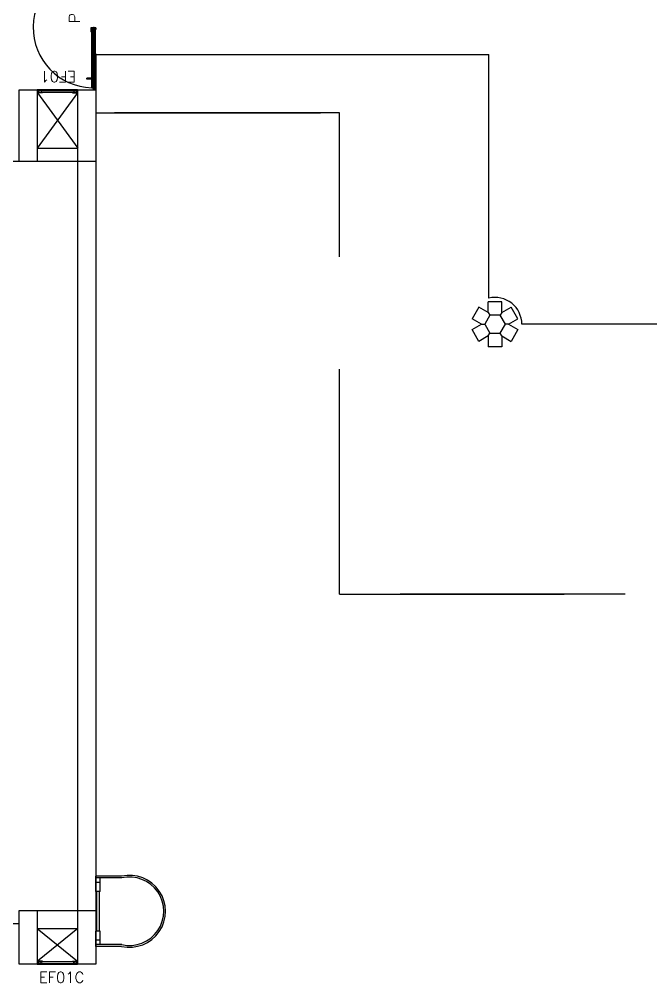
# Model space of a CAD drawing. Header units: millimetres. Extents: x 2046 to 2564, y 885 to 1120.
# Drawn here: x 2276.86 to 2283.89, y 921.45 to 932.16 of the extents above; entities that cross this region are included whole.
import ezdxf

# ---------------------------------------------------------------- set-up
doc = ezdxf.new("R2010")
doc.units = ezdxf.units.MM
doc.header["$LTSCALE"] = 10
doc.linetypes.add('HIDDEN', pattern=[0.375, 0.25, -0.125])
for name, color, linetype in [('AR-ALV', 2, 'Continuous'), ('AR-ESQ', 1, 'Continuous'), ('AR-ESTC', 3, 'Continuous'), ('AR-ESTMA-C', 3, 'Continuous'), ('AR-PISO', 1, 'Continuous'), ('AR-PORTA', 1, 'Continuous'), ('AR-PROJ', 1, 'HIDDEN'), ('AR-SHAFT', 1, 'Continuous'), ('AR-VIDRO', 2, 'Continuous'), ('DT-ESQ-PERFIL CADEIRA-C', 2, 'Continuous'), ('DT-ESQ-PERFIL CADEIRA-V', 1, 'Continuous'), ('DT-ESQ-VENEZIANA-C', 1, 'Continuous'), ('DT-ESQ-VENEZIANA-V', 1, 'Continuous'), ('DT-TXTESQ', 2, 'Continuous'), ('DT-TXTMOD', 1, 'Continuous'), ('EQUIPAMENTO', 2, 'Continuous'), ('maçaneta', 1, 'Continuous'), ('montantes', 1, 'Continuous'), ('mov', 1, 'Continuous'), ('PM-TXT', 2, 'Continuous')]:
    doc.layers.add(name, color=color, linetype=linetype)
doc.styles.add('S10', font='simplex.shx', dxfattribs={"height": 0.1})
doc.styles.add('S12', font='simplex.shx', dxfattribs={"width": 1.1, "height": 0.12})

# ---------------------------------------------------------------- blocks, each defined once
blk = doc.blocks.new('PV1')
at = {"layer": 'AR-VIDRO'}
for p, q in [((0.683, 0.02), (0.005, 0.02)), ((0.683, 0.005), (0.005, 0.005)), ((0.022, 0.044), (0.022, 0.029)), ((0.022, 0.044), (0.688, 0.044)), ((0.022, 0.029), (0.688, 0.029)), ((2.703, 0.044), (2.037, 0.044)), ((2.703, 0.029), (2.037, 0.029)), ((2.043, 0.02), (2.72, 0.02)), ((2.043, 0.005), (2.72, 0.005)), ((2.703, 0.044), (2.703, 0.029))]:
    blk.add_line(p, q, dxfattribs=at)
at = {"layer": 'maçaneta'}
for p, q in [((0.112, 0.044), (0.112, 0.049)), ((0.112, 0.049), (0.132, 0.049)), ((0.117, 0.099), (0.127, 0.099)), ((0.117, 0.049), (0.117, 0.099)), ((0.127, 0.049), (0.127, 0.099)), ((0.132, 0.044), (0.132, 0.049)), ((2.613, 0.049), (2.593, 0.049)), ((2.593, 0.044), (2.593, 0.049)), ((2.598, 0.049), (2.598, 0.099)), ((2.608, 0.099), (2.598, 0.099)), ((2.608, 0.049), (2.608, 0.099)), ((2.613, 0.044), (2.613, 0.049))]:
    blk.add_line(p, q, dxfattribs=at)
at = {"layer": 'montantes'}
for p, q in [((0, 0), (0, 0.025)), ((0, 0.025), (0.02, 0.025)), ((0, 0), (0.02, 0)), ((0.005, 0.005), (0.005, 0.02)), ((0.02, 0.02), (0.02, 0.025)), ((0.02, 0), (0.02, 0.005)), ((0.642, 0.049), (0.692, 0.049)), ((0.642, 0.025), (0.692, 0.025)), ((0.688, 0.025), (0.668, 0.025)), ((0.668, 0.02), (0.668, 0.025)), ((0.668, 0), (0.668, 0.005)), ((0.688, 0), (0.668, 0)), ((0.683, 0.005), (0.683, 0.02)), ((0.688, 0.044), (0.688, 0.029)), ((0.688, 0), (0.688, 0.025)), ((0.692, 0.049), (0.692, 0.025)), ((2.032, 0.049), (2.032, 0.025)), ((2.082, 0.049), (2.032, 0.049)), ((2.082, 0.025), (2.032, 0.025)), ((2.037, 0.044), (2.037, 0.029)), ((2.037, 0.025), (2.058, 0.025)), ((2.037, 0), (2.037, 0.025)), ((2.037, 0), (2.058, 0)), ((2.043, 0.005), (2.043, 0.02)), ((2.058, 0.02), (2.058, 0.025)), ((2.058, 0), (2.058, 0.005)), ((2.705, 0.02), (2.705, 0.025)), ((2.725, 0.025), (2.705, 0.025)), ((2.705, 0), (2.705, 0.005)), ((2.725, 0), (2.705, 0)), ((2.72, 0.005), (2.72, 0.02)), ((2.725, 0), (2.725, 0.025))]:
    blk.add_line(p, q, dxfattribs=at)
for centre in [(0.692, 0.02), (2.032, 0.02)]:
    blk.add_circle(centre, 0.005, dxfattribs=at)
for centre, start, end in [((0.642, 0.044), 90, 180), ((0.642, 0.03), 180, 270), ((2.082, 0.044), 0, 90), ((2.082, 0.03), 270, 0)]:
    blk.add_arc(centre, 0.005, start, end, dxfattribs=at)
at = {"layer": 'mov'}
for centre, start, end in [((0.692, 0.025), 0, 178.3547), ((2.033, 0.025), 1.6453, 180)]:
    blk.add_arc(centre, 0.671, start, end, dxfattribs=at)
at = {"layer": 'PM-TXT', "style": 'S12', "width": 1.1}
blk.add_attdef('PV', (0.736, 0.176), '', height=0.12, dxfattribs=at)
at = {"layer": 'PM-TXT', "style": 'S12', "width": 1.1, "flags": 1}
for tag, p in [('LARGURA', (0.736, -0.024)), ('ALVENARIA-GESSO', (0.736, -0.224)), ('VISOR', (0.736, -0.424)), ('FERRAGEM', (0.736, -0.624))]:
    blk.add_attdef(tag, p, '', height=0.12, dxfattribs=at)
blk = doc.blocks.new('escada tipo marinheiro')
at = {"layer": 'EQUIPAMENTO'}
for p, q in [((-0.338, 0.01), (-0.05, 0.01)), ((-0.05, 0.01), (-0.05, -0.16)), ((-0.34, -0.01), (-0.05, -0.01)), ((-0.1, -0.01), (-0.1, -0.16)), ((-0.1, -0.06), (-0.05, -0.06)), ((-0.1, -0.16), (-0.05, -0.16)), ((-0.09, -0.6), (-0.09, -0.16)), ((-0.06, -0.6), (-0.06, -0.16)), ((-0.1, -0.6), (-0.05, -0.6)), ((-0.1, -0.6), (-0.1, -0.75)), ((-0.05, -0.6), (-0.05, -0.77)), ((-0.1, -0.7), (-0.05, -0.7)), ((-0.34, -0.75), (-0.05, -0.75)), ((-0.338, -0.77), (-0.05, -0.77))]:
    blk.add_line(p, q, dxfattribs=at)
for radius, start, end in [(0.4, 77.1777, 282.8223), (0.38, 76.8427, 283.1573)]:
    blk.add_arc((-0.427, -0.38), radius, start, end, dxfattribs=at)
blk = doc.blocks.new('EF01-P')
at = {"layer": 'DT-ESQ-PERFIL CADEIRA-C', "ltscale": 0.1}
for points in [[(0.01, 0.002), (0.01, 0.003), (0.002, 0.003, 1), (0.002, 0), (0.015, 0, 0.414214), (0.016, 0.002), (0.016, 0.033), (0.043, 0.033)], [(0.043, 0.006), (0.018, 0.006), (0.018, 0.016), (0.016, 0.016), (0.016, 0.006, 0.414214), (0.018, 0.005), (0.043, 0.005), (0.056, 0.005, 1), (0.056, 0.008), (0.043, 0.008), (0.043, 0.02), (0.043, 0.032), (0.056, 0.032, 1), (0.056, 0.035), (0.043, 0.035), (0.016, 0.035, 0.414214), (0.015, 0.033), (0.015, 0.002), (0.002, 0.002)], [(0.041, 0.02), (0.041, 0.032, -0.414214), (0.043, 0.033), (0.056, 0.033)], [(0.041, 0.02), (0.041, 0.008, 0.414214), (0.043, 0.006), (0.056, 0.006)], [(0.407, 0.006), (0.432, 0.006), (0.432, 0.016), (0.433, 0.016), (0.433, 0.006, -0.414214), (0.432, 0.005), (0.407, 0.005), (0.394, 0.005, -1), (0.394, 0.008), (0.407, 0.008), (0.407, 0.02), (0.407, 0.032), (0.394, 0.032, -1), (0.394, 0.035), (0.407, 0.035), (0.433, 0.035, -0.414214), (0.435, 0.033), (0.435, 0.002), (0.448, 0.002)], [(0.408, 0.02), (0.408, 0.032, 0.414214), (0.407, 0.033), (0.394, 0.033)], [(0.408, 0.02), (0.408, 0.008, -0.414214), (0.407, 0.006), (0.394, 0.006)], [(0.44, 0.002), (0.44, 0.003), (0.448, 0.003, -1), (0.448, 0), (0.435, 0, -0.414214), (0.433, 0.002), (0.433, 0.033), (0.407, 0.033)]]:
    blk.add_lwpolyline(points, format="xyb", dxfattribs=at)
at = {"layer": 'DT-ESQ-PERFIL CADEIRA-V', "ltscale": 0.1}
blk.add_line((0.015, 0), (0.435, 0), dxfattribs=at)
at = {"layer": 'DT-ESQ-VENEZIANA-C', "ltscale": 0.1}
for p, q in [((0.043, 0.011), (0.407, 0.011)), ((0.043, 0.009), (0.407, 0.009))]:
    blk.add_line(p, q, dxfattribs=at)
at = {"layer": 'DT-ESQ-VENEZIANA-V', "ltscale": 0.1}
blk.add_line((0.043, 0.031), (0.407, 0.031), dxfattribs=at)
at = {"layer": 'DT-TXTESQ', "ltscale": 0.1, "style": 'S12'}
blk.add_text('EF01', height=0.12, dxfattribs=at).set_placement((0.019, -0.205))
at = {"layer": 'DT-TXTMOD', "ltscale": 0.1, "style": 'S10', "flags": 3}
blk.add_attdef('EF01', (0.021, -0.14), '', height=0.1, dxfattribs=at)
blk = doc.blocks.new('EF01C-P')
at = {"layer": 'DT-ESQ-PERFIL CADEIRA-C', "ltscale": 0.1}
for points in [[(0.01, 0.002), (0.01, 0.003), (0.002, 0.003, 1), (0.002, 0), (0.015, 0, 0.414214), (0.016, 0.002), (0.016, 0.033), (0.043, 0.033)], [(0.043, 0.006), (0.018, 0.006), (0.018, 0.016), (0.016, 0.016), (0.016, 0.006, 0.414214), (0.018, 0.005), (0.043, 0.005), (0.056, 0.005, 1), (0.056, 0.008), (0.043, 0.008), (0.043, 0.02), (0.043, 0.032), (0.056, 0.032, 1), (0.056, 0.035), (0.043, 0.035), (0.016, 0.035, 0.414214), (0.015, 0.033), (0.015, 0.002), (0.002, 0.002)], [(0.041, 0.02), (0.041, 0.032, -0.414214), (0.043, 0.033), (0.056, 0.033)], [(0.041, 0.02), (0.041, 0.008, 0.414214), (0.043, 0.006), (0.056, 0.006)], [(0.407, 0.006), (0.432, 0.006), (0.432, 0.016), (0.433, 0.016), (0.433, 0.006, -0.414214), (0.432, 0.005), (0.407, 0.005), (0.394, 0.005, -1), (0.394, 0.008), (0.407, 0.008), (0.407, 0.02), (0.407, 0.032), (0.394, 0.032, -1), (0.394, 0.035), (0.407, 0.035), (0.433, 0.035, -0.414214), (0.435, 0.033), (0.435, 0.002), (0.448, 0.002)], [(0.409, 0.02), (0.409, 0.032, 0.414214), (0.407, 0.033), (0.394, 0.033)], [(0.409, 0.02), (0.409, 0.008, -0.414214), (0.407, 0.006), (0.394, 0.006)], [(0.44, 0.002), (0.44, 0.003), (0.448, 0.003, -1), (0.448, 0), (0.435, 0, -0.414214), (0.433, 0.002), (0.433, 0.033), (0.407, 0.033)]]:
    blk.add_lwpolyline(points, format="xyb", dxfattribs=at)
at = {"layer": 'DT-ESQ-PERFIL CADEIRA-V', "ltscale": 0.1}
blk.add_line((0.015, 0), (0.435, 0), dxfattribs=at)
at = {"layer": 'DT-ESQ-VENEZIANA-C', "ltscale": 0.1}
for p, q in [((0.043, 0.011), (0.407, 0.011)), ((0.043, 0.009), (0.407, 0.009))]:
    blk.add_line(p, q, dxfattribs=at)
at = {"layer": 'DT-ESQ-VENEZIANA-V', "ltscale": 0.1}
blk.add_line((0.043, 0.031), (0.407, 0.031), dxfattribs=at)
at = {"layer": 'DT-TXTESQ', "ltscale": 0.1, "style": 'S12'}
blk.add_text('EF01C', height=0.12, dxfattribs=at).set_placement((0.019, -0.205))
at = {"layer": 'DT-TXTMOD', "ltscale": 0.1, "style": 'S10', "flags": 3}
blk.add_attdef('EF01C', (0.021, -0.14), '', height=0.1, dxfattribs=at)
blk = doc.blocks.new('pilar15')
at = {"layer": 'AR-ESTMA-C'}
for p, q in [((0.075, 0.25), (-0.075, 0.25)), ((-0.075, 0.13), (-0.075, 0.25)), ((0.075, 0.13), (0.075, 0.25)), ((-0.179, 0.19), (-0.254, 0.06)), ((-0.075, 0.13), (-0.179, 0.19)), ((-0.075, 0.13), (-0.058, 0.1)), ((0.075, 0.13), (0.058, 0.1)), ((0.075, 0.13), (0.179, 0.19)), ((0.254, 0.06), (0.179, 0.19)), ((-0.15, 0), (-0.254, 0.06)), ((-0.254, -0.06), (-0.15, 0)), ((-0.15, 0), (-0.115, 0)), ((0.15, 0), (0.115, 0)), ((0.15, 0), (0.254, 0.06)), ((0.15, 0), (0.254, -0.06)), ((-0.179, -0.19), (-0.254, -0.06)), ((-0.075, -0.13), (-0.058, -0.1)), ((0.075, -0.13), (0.058, -0.1)), ((0.254, -0.06), (0.179, -0.19)), ((-0.075, -0.13), (-0.179, -0.19)), ((-0.075, -0.13), (-0.075, -0.25)), ((0.075, -0.13), (0.179, -0.19)), ((0.075, -0.13), (0.075, -0.25)), ((0.075, -0.25), (-0.075, -0.25))]:
    blk.add_line(p, q, dxfattribs=at)
blk.add_lwpolyline([(0.058, 0.1), (-0.058, 0.1), (-0.115, 0), (-0.058, -0.1), (0.058, -0.1), (0.115, 0)], close=True, dxfattribs=at)

msp = doc.modelspace()

# ---------------------------------------------------------------- linework, layer by layer
at = {"layer": 'AR-ALV'}
for p, q in [((2277.711, 931.377), (2277.711, 921.652)), ((2277.711, 931.377), (2277.711, 921.652)), ((2277.711, 931.377), (2277.711, 921.652)), ((2277.061, 930.727), (2277.511, 930.727)), ((2277.511, 930.577), (2274.111, 930.577)), ((2277.511, 922.252), (2277.511, 930.577)), ((2277.061, 922.252), (2277.511, 922.252)), ((2276.861, 922.102), (2271.711, 922.102)), ((2276.861, 921.652), (2276.861, 922.102)), ((2277.061, 922.052), (2277.511, 922.052)), ((2277.711, 921.652), (2276.861, 921.652)), ((2277.711, 921.652), (2276.861, 921.652)), ((2277.711, 921.652), (2276.861, 921.652))]:
    msp.add_line(p, q, dxfattribs=at)
at = {"layer": 'AR-ESTC'}
for points in [[(2276.861, 930.577), (2276.861, 931.377), (2277.061, 931.377), (2277.061, 930.577)], [(2277.511, 930.577), (2277.511, 931.377), (2277.711, 931.377), (2277.711, 930.577)], [(2276.861, 921.652), (2276.861, 922.252), (2277.061, 922.252), (2277.061, 921.652)], [(2277.511, 921.652), (2277.511, 922.252), (2277.711, 922.252), (2277.711, 921.652)]]:
    msp.add_lwpolyline(points, close=True, dxfattribs=at)
at = {"layer": 'AR-PISO', "ltscale": 10}
msp.add_line((2277.711, 931.777), (2277.711, 931.377), dxfattribs=at)
at = {"layer": 'AR-PISO'}
for p, q in [((2277.711, 931.769), (2282.086, 931.769)), ((2277.711, 931.769), (2282.086, 931.769)), ((2282.086, 929.06), (2282.086, 931.769)), ((2282.086, 929.06), (2282.086, 931.769)), ((2282.086, 929.06), (2282.086, 931.769)), ((2285.32, 928.769), (2282.452, 928.769)), ((2285.32, 928.769), (2282.452, 928.769))]:
    msp.add_line(p, q, dxfattribs=at)
msp.add_arc((2282.154, 928.769), 0.298, 359.9718, 103.1116, dxfattribs=at)
msp.add_arc((2282.154, 928.769), 0.298, 359.9718, 103.1116, dxfattribs=at)
msp.add_arc((2282.154, 928.769), 0.298, 359.9718, 103.1116, dxfattribs=at)
at = {"layer": 'AR-PROJ'}
for p, q in [((2277.711, 931.119), (2280.422, 931.119)), ((2280.422, 931.119), (2277.711, 931.119)), ((2280.422, 925.769), (2280.422, 931.119)), ((2280.422, 925.769), (2280.422, 931.119)), ((2280.422, 925.769), (2280.422, 931.119)), ((2280.422, 925.769), (2287.35, 925.769)), ((2287.35, 925.769), (2280.422, 925.769))]:
    msp.add_line(p, q, dxfattribs=at)
at = {"layer": 'AR-SHAFT'}
for p, q in [((2277.509, 931.342), (2277.061, 930.727)), ((2277.062, 931.342), (2277.511, 930.727)), ((2277.061, 922.052), (2277.509, 921.687)), ((2277.511, 922.052), (2277.062, 921.687))]:
    msp.add_line(p, q, dxfattribs=at)

# ---------------------------------------------------------------- block references
at = {"layer": 'AR-ESQ', "rotation": 180}
msp.add_blockref('EF01-P', (2277.511, 931.377), dxfattribs=at)
at = {"layer": 'AR-ESQ'}
msp.add_blockref('EF01C-P', (2277.061, 921.652), dxfattribs=at)
at = {"layer": 'AR-ESTMA-C', "ltscale": 0.25}
msp.add_blockref('pilar15', (2282.154, 928.769), dxfattribs=at)
msp.add_blockref('pilar15', (2282.154, 928.769), dxfattribs=at)
msp.add_blockref('pilar15', (2282.154, 928.769), dxfattribs=at)
at = {"layer": 'AR-PORTA', "rotation": 90}
msp.add_blockref('PV1', (2277.711, 931.377), dxfattribs=at).add_auto_attribs({'PV': 'PV1'})
at = {"layer": 'EQUIPAMENTO', "rotation": 180}
msp.add_blockref('escada tipo marinheiro', (2277.661, 921.862), dxfattribs=at)

doc.saveas('drawing.dxf')
